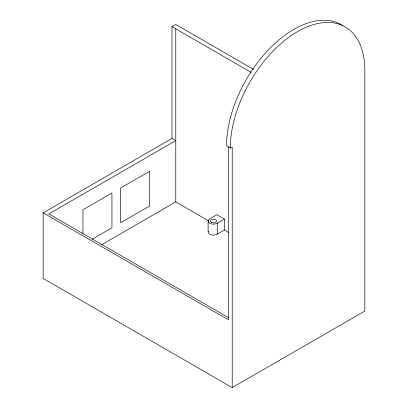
<?xml version="1.0" encoding="UTF-8"?>
<svg xmlns="http://www.w3.org/2000/svg" width="408" height="408" viewBox="0 0 408 408"><rect width="100%" height="100%" fill="white"/><g stroke="black" fill="none" stroke-linecap="round" stroke-linejoin="round"><path stroke-width="0.61" d="M342.409 25.342A95.105 54.912 -60 0 0 268.76 49.445A95.105 54.912 -60 0 0 226.542 145.891L230.331 148.079A95.105 54.912 -60 0 1 297.58 31.595A95.105 54.912 -60 0 1 364.834 70.426L364.834 311.039L232.223 387.6L43.166 278.45L43.166 212.828L171.987 138.455L171.987 26.678L175.777 24.49L253.485 69.355M230.331 148.079L232.223 146.982L232.223 387.6M92.249 239.175L111.935 227.812L111.935 193.03L82.952 209.763L82.952 233.794M101.827 244.581L175.777 201.889L208.111 220.56M224.461 219.06L216.883 214.684L209.681 218.841A5.36 3.096 0 0 0 209.681 223.217A5.36 3.096 0 0 0 217.26 223.217L224.461 219.06L224.461 230L217.26 234.156A5.36 3.096 0 0 1 210.793 234.646A5.36 3.096 0 0 1 208.299 231.168M171.987 26.678L251.323 72.481M171.987 138.455L175.777 140.643L48.853 213.919L228.679 317.74M224.461 230L228.863 232.54M43.166 212.828L228.434 319.79L228.434 146.707M217.26 223.217L217.26 234.156M208.116 221.029L208.116 231.968M175.777 28.866L175.777 201.889M149.634 171.263L120.651 188.001L120.651 222.778L149.634 206.045L149.634 171.263M211.293 222.289A3.08 1.78 0 0 0 216.449 221.488A3.08 1.78 0 0 0 212.675 219.31A3.08 1.78 0 0 0 211.293 222.289"/></g></svg>
